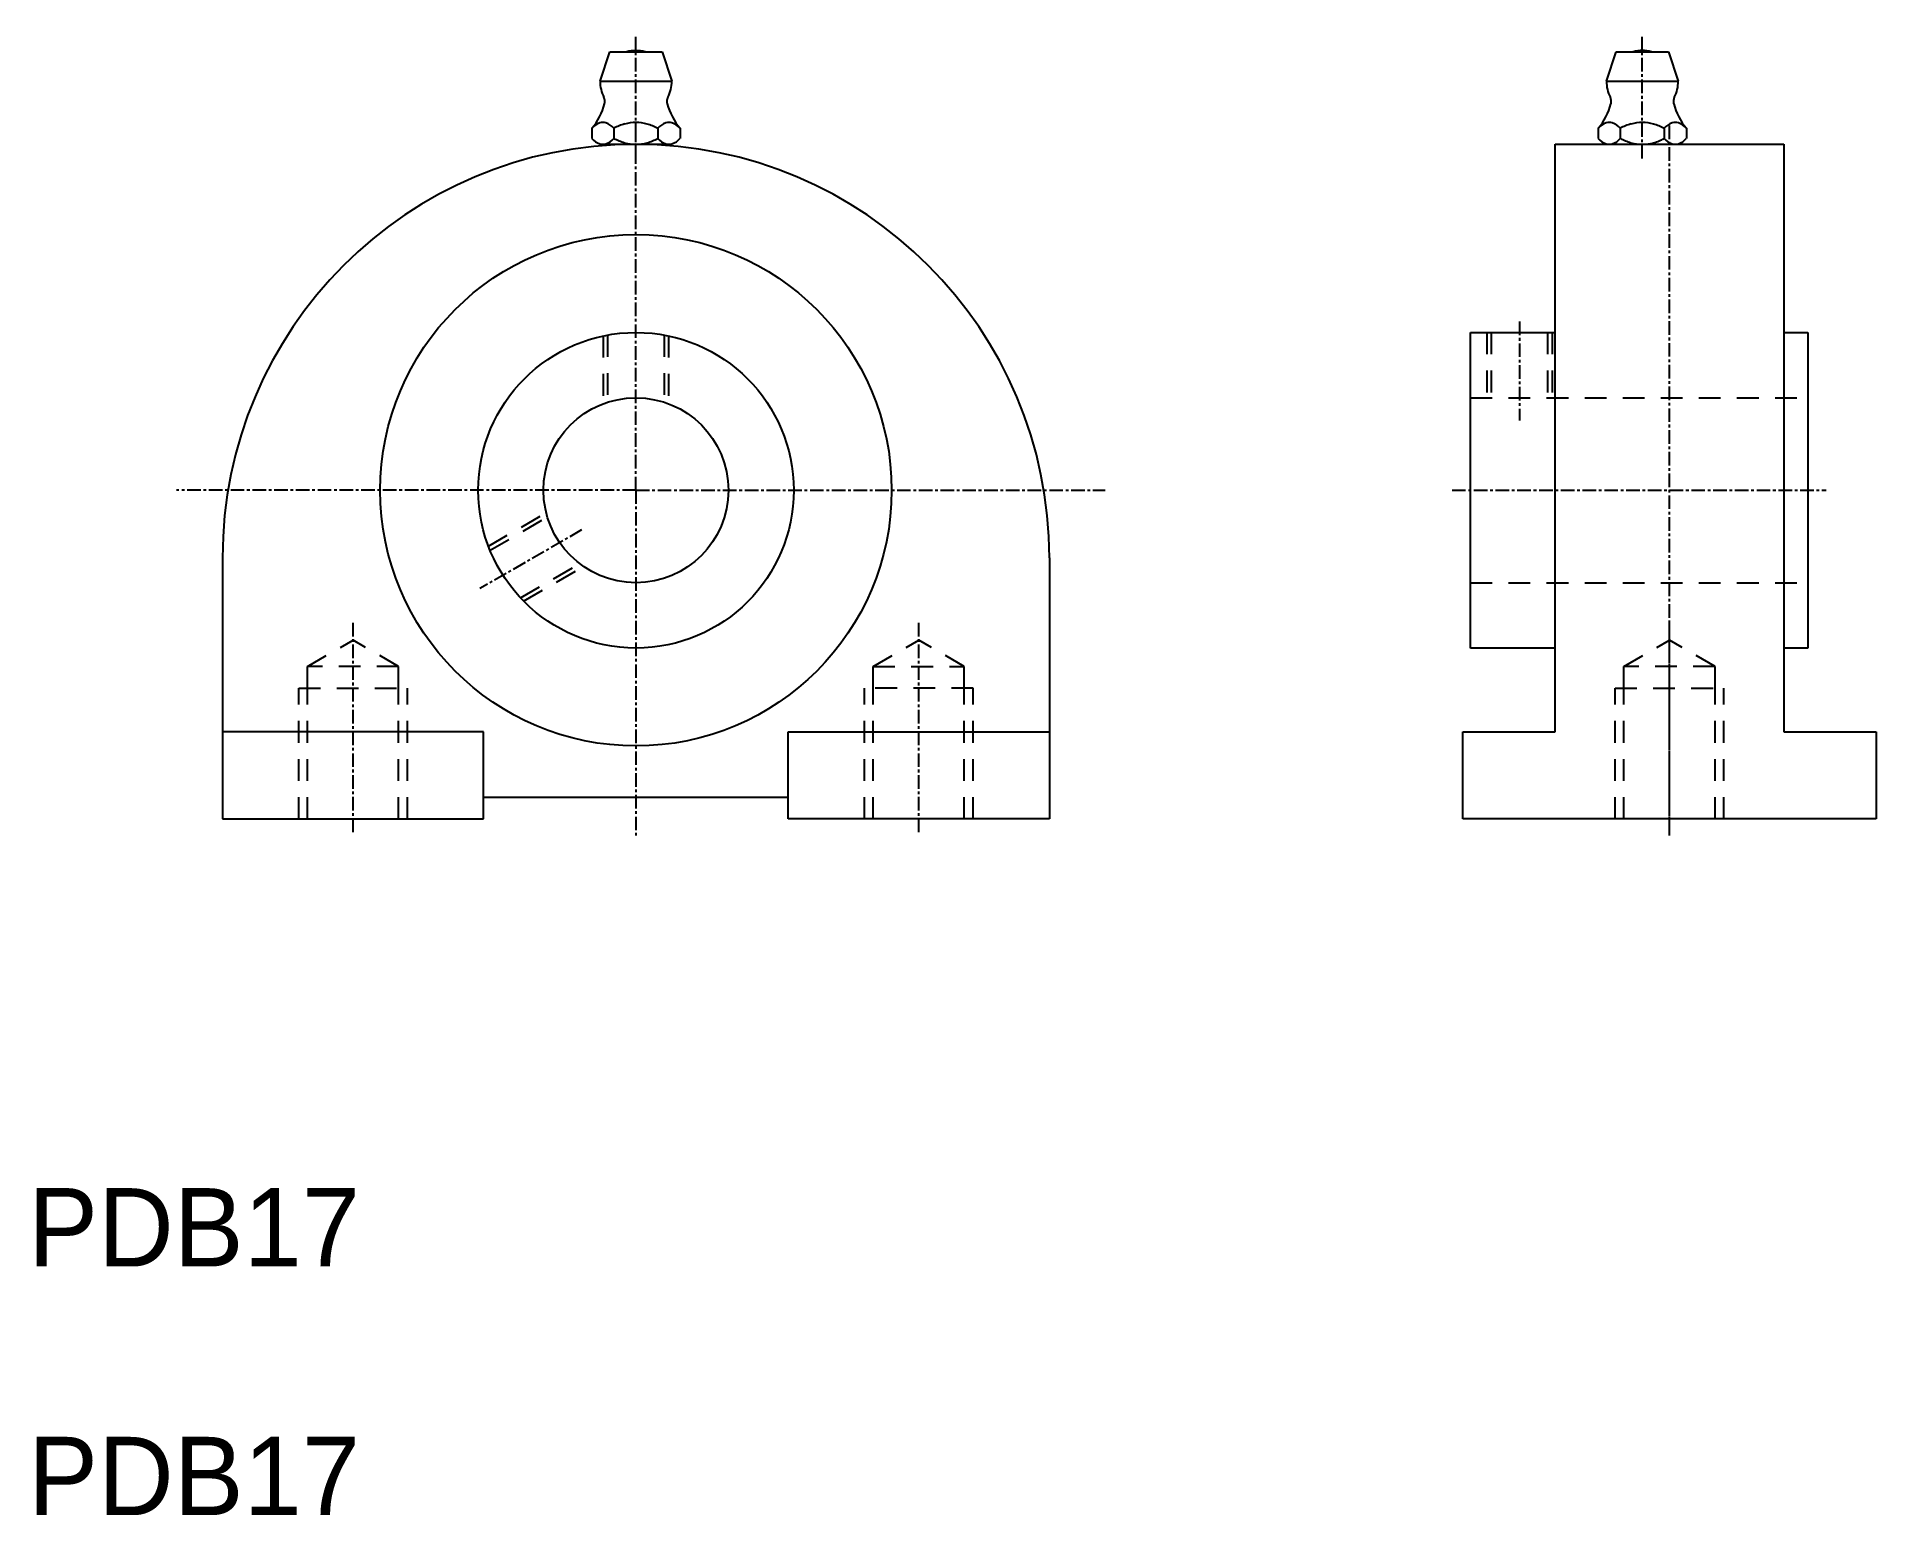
# Model space of a CAD drawing. Extents: x 151 to 320, y 17 to 153.
import ezdxf
from ezdxf.enums import TextEntityAlignment as Align

# ---------------------------------------------------------------- set-up
doc = ezdxf.new("R2010")
doc.units = 0
doc.linetypes.add('CENTER', pattern=[2, 1.25, -0.25, 0.25, -0.25])
doc.linetypes.add('DASHED', pattern=[3.5, 2, -1.5])
doc.layers.get('0').update_dxf_attribs({"linetype": 'CONTINUOUS'})
doc.layers.add('CENTER', color=1, linetype='CENTER')

msp = doc.modelspace()

# ---------------------------------------------------------------- linework, layer by layer
at = {"linetype": 'CONTINUOUS'}
for p, q in [((202.69, 148.72), (203.59, 151.42)), ((203.59, 151.42), (208.39, 151.42)), ((208.39, 151.42), (209.29, 148.72)), ((295.19, 148.72), (296.09, 151.42)), ((296.09, 151.42), (300.89, 151.42)), ((300.89, 151.42), (301.79, 148.72)), ((202.69, 148.72), (209.29, 148.72)), ((295.19, 148.72), (301.79, 148.72)), ((201.94, 144.39), (201.94, 143.45)), ((203.96, 144.39), (203.96, 143.45)), ((208.01, 144.39), (208.01, 143.45)), ((210.04, 144.39), (210.04, 143.45)), ((294.44, 144.39), (294.44, 143.45)), ((296.46, 144.39), (296.46, 143.45)), ((300.51, 144.39), (300.51, 143.45)), ((302.54, 144.39), (302.54, 143.45)), ((202.69, 142.92), (209.29, 142.92)), ((205.99, 142.92), (205.99, 142.92)), ((295.19, 142.92), (301.79, 142.92)), ((298.49, 142.92), (298.49, 142.92))]:
    msp.add_line(p, q, dxfattribs=at)
for p, q in [((290.49, 88.92), (290.49, 142.92)), ((290.49, 142.92), (311.49, 142.92)), ((311.49, 142.92), (311.49, 88.92)), ((282.69, 96.62), (282.69, 125.62)), ((282.69, 125.62), (290.49, 125.62)), ((311.49, 125.62), (313.69, 125.62)), ((313.69, 125.62), (313.69, 96.62)), ((167.99, 104.92), (167.99, 80.92)), ((243.99, 104.92), (243.99, 80.92)), ((290.49, 96.62), (282.69, 96.62)), ((313.69, 96.62), (311.49, 96.62)), ((191.99, 88.92), (167.99, 88.92)), ((191.99, 80.92), (191.99, 88.92)), ((219.99, 88.92), (243.99, 88.92)), ((219.99, 80.92), (219.99, 88.92)), ((281.99, 88.92), (290.49, 88.92)), ((281.99, 80.92), (281.99, 88.92)), ((311.49, 88.92), (319.99, 88.92)), ((319.99, 88.92), (319.99, 80.92)), ((191.99, 82.92), (219.99, 82.92)), ((167.99, 80.92), (191.99, 80.92)), ((243.99, 80.92), (219.99, 80.92)), ((319.99, 80.92), (281.99, 80.92))]:
    msp.add_line(p, q)
at = {"color": 3, "linetype": 'DASHED'}
for p, q in [((202.99, 125.31), (202.99, 119.07)), ((203.39, 125.39), (203.39, 119.22)), ((208.58, 125.39), (208.58, 119.22)), ((208.58, 125.39), (208.58, 119.22)), ((208.99, 125.31), (208.99, 119.07)), ((284.19, 125.62), (284.19, 119.62)), ((284.59, 125.62), (284.59, 119.62)), ((289.78, 125.62), (289.78, 119.62)), ((290.19, 125.62), (290.19, 119.62)), ((282.69, 119.62), (313.69, 119.62)), ((192.43, 105.99), (197.74, 109.06)), ((192.58, 105.61), (197.85, 108.65)), ((195.38, 101.23), (200.82, 104.37)), ((195.67, 100.93), (201.18, 104.11)), ((282.69, 102.62), (313.69, 102.62)), ((175.8, 94.92), (179.99, 97.34)), ((184.17, 94.92), (179.99, 97.34)), ((227.8, 94.92), (231.99, 97.34)), ((236.17, 94.92), (231.99, 97.34)), ((296.8, 94.92), (300.99, 97.34)), ((305.17, 94.92), (300.99, 97.34)), ((175.8, 92.92), (175.8, 94.92)), ((184.17, 94.92), (175.8, 94.92)), ((184.17, 92.92), (184.17, 94.92)), ((227.8, 94.92), (236.17, 94.92)), ((227.8, 92.92), (227.8, 94.92)), ((236.17, 92.92), (236.17, 94.92)), ((305.17, 94.92), (296.8, 94.92)), ((296.8, 92.92), (296.8, 94.92)), ((305.17, 92.92), (305.17, 94.92)), ((174.99, 92.92), (184.99, 92.92)), ((174.99, 80.92), (174.99, 92.92)), ((175.8, 80.92), (175.8, 92.92)), ((184.17, 80.92), (184.17, 92.92)), ((184.99, 80.92), (184.99, 92.92)), ((236.99, 92.92), (226.99, 92.92)), ((226.99, 80.92), (226.99, 92.92)), ((227.8, 80.92), (227.8, 92.92)), ((236.17, 80.92), (236.17, 92.92)), ((236.99, 80.92), (236.99, 92.92)), ((295.99, 92.92), (305.99, 92.92)), ((295.99, 80.92), (295.99, 92.92)), ((296.8, 80.92), (296.8, 92.92)), ((305.17, 80.92), (305.17, 92.92)), ((305.99, 80.92), (305.99, 92.92))]:
    msp.add_line(p, q, dxfattribs=at)
for radius in [23.5, 14.5, 8.5]:
    msp.add_circle((205.99, 111.12), radius)
at = {"linetype": 'CONTINUOUS'}
for centre, radius, start, end in [((205.99, 148.33), 3.2, 74.6212, 105.3788), ((298.49, 148.34), 3.2, 74.6212, 105.3788), ((205.99, 148.72), 3.3, 180, 207.0507), ((202.34, 146.86), 0.8, 344.7674, 27.0696), ((209.64, 146.86), 0.8, 152.9304, 195.2326), ((205.99, 148.72), 3.3, 332.9493, 0), ((298.49, 148.72), 3.3, 180, 207.0507), ((294.84, 146.86), 0.8, 344.7674, 27.0696), ((302.14, 146.86), 0.8, 152.9304, 195.2326), ((298.49, 148.72), 3.3, 332.9493, 0), ((197.32, 148.22), 6, 320.3375, 344.7683), ((214.66, 148.22), 6, 195.2317, 219.6625), ((289.82, 148.22), 6, 320.3375, 344.7683), ((307.16, 148.22), 6, 195.2317, 219.6625), ((203.09, 143.46), 1.48, 106.5909, 141.1281), ((202.95, 143.82), 1.1, 75.0414, 104.9586), ((202.81, 143.46), 1.48, 38.8719, 73.4091), ((206.5, 139.57), 5.45, 106.5809, 117.7257), ((205.99, 140.88), 4.04, 75.0501, 104.9499), ((205.47, 139.57), 5.44, 62.2701, 73.4191), ((209.16, 143.46), 1.48, 106.5909, 141.1281), ((209.02, 143.82), 1.1, 75.0414, 104.9586), ((208.88, 143.46), 1.48, 38.8719, 73.4091), ((295.59, 143.46), 1.48, 106.5909, 141.1281), ((295.45, 143.82), 1.1, 75.0414, 104.9586), ((295.31, 143.46), 1.48, 38.8719, 73.4091), ((299, 139.57), 5.45, 106.5809, 117.7257), ((298.49, 140.88), 4.04, 75.0501, 104.9499), ((297.97, 139.57), 5.44, 62.2701, 73.4191), ((301.66, 143.46), 1.48, 106.5909, 141.1281), ((301.52, 143.82), 1.1, 75.0414, 104.9586), ((301.38, 143.46), 1.48, 38.8719, 73.4091), ((203.09, 144.38), 1.48, 218.8826, 253.4091), ((202.95, 144.02), 1.1, 255.0414, 284.9586), ((202.81, 144.38), 1.48, 286.5909, 321.1283), ((206.5, 148.28), 5.44, 242.2744, 253.4191), ((205.99, 146.96), 4.04, 255.0501, 284.9499), ((205.47, 148.28), 5.45, 286.5809, 297.7299), ((209.16, 144.38), 1.48, 218.8826, 253.4091), ((209.02, 144.02), 1.1, 255.0414, 284.9586), ((208.88, 144.38), 1.48, 286.5909, 321.1283), ((295.59, 144.38), 1.48, 218.8826, 253.4091), ((295.45, 144.02), 1.1, 255.0414, 284.9586), ((295.31, 144.38), 1.48, 286.5909, 321.1283), ((299, 148.28), 5.44, 242.2744, 253.4191), ((298.49, 146.96), 4.04, 255.0501, 284.9499), ((297.97, 148.28), 5.45, 286.5809, 297.7299), ((301.66, 144.38), 1.48, 218.8826, 253.4091), ((301.52, 144.02), 1.1, 255.0414, 284.9586), ((301.38, 144.38), 1.48, 286.5909, 321.1283)]:
    msp.add_arc(centre, radius, start, end, dxfattribs=at)
msp.add_arc((205.99, 104.92), 38, 0, 180)
at = {"layer": 'CENTER', "color": 1, "linetype": 'CENTER'}
for p, q in [((205.99, 141.61), (205.99, 152.8)), ((298.49, 141.61), (298.49, 152.8)), ((205.99, 111.12), (205.99, 144.9)), ((300.99, 79.4), (300.99, 144.9)), ((287.19, 126.62), (287.19, 117.53)), ((205.99, 111.12), (163.75, 111.12)), ((205.99, 111.12), (249.12, 111.12)), ((205.99, 111.12), (205.99, 79.4)), ((281, 111.12), (315.4, 111.12)), ((201, 107.47), (191.65, 102.08)), ((179.99, 79.69), (179.99, 99.08)), ((231.99, 79.69), (231.99, 99.08)), ((300.99, 79.69), (300.99, 99.08))]:
    msp.add_line(p, q, dxfattribs=at)

# ---------------------------------------------------------------- texts
for p in [(165.38, 39.78), (165.38, 16.92)]:
    msp.add_text('PDB17', height=7.2).set_placement(p, align=Align.CENTER)

doc.saveas('drawing.dxf')
